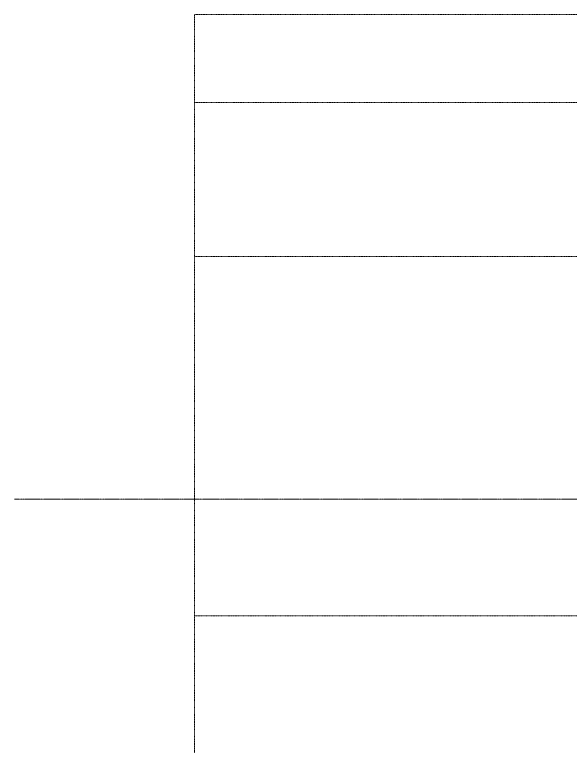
# Model space of a CAD drawing. Header units: inches. Extents: x 9610 to 16692, y -360 to 647.
# Drawn here: x 9610.2 to 9906.9, y 136 to 527 of the extents above; entities that cross this region are included whole.
import ezdxf

# ---------------------------------------------------------------- set-up
doc = ezdxf.new("R2010")
doc.units = ezdxf.units.IN
doc.header["$MEASUREMENT"] = 0
doc.linetypes.add('Aligning Line 1_8_', pattern=[0.25, 0.125, -0.125])
doc.linetypes.add('Grid Line 1_2_', pattern=[0.875, 0.5, -0.125, 0.125, -0.125])
doc.layers.add('A-FLOR-LEVL-1', color=51, linetype='Grid Line 1_2_', lineweight=9)
doc.layers.add('G-ANNO-SYMB', color=111, linetype='Aligning Line 1_8_', lineweight=9)

msp = doc.modelspace()

# ---------------------------------------------------------------- linework, layer by layer
at = {"layer": 'A-FLOR-LEVL-1'}
msp.add_line((9610.2403, 268), (12557.7313, 268), dxfattribs=at)
at = {"layer": 'G-ANNO-SYMB'}
for p, q in [((9706.2403, 526.9531), (9706.2403, -157.3105)), ((12461.7559, 526.9531), (9706.2403, 526.9531)), ((12461.7559, 480), (9706.2119, 480)), ((9706.2119, 397.7608), (12461.7559, 397.7608)), ((9706.2119, 205.7608), (12461.7559, 205.7608))]:
    msp.add_line(p, q, dxfattribs=at)

doc.saveas('drawing.dxf')
